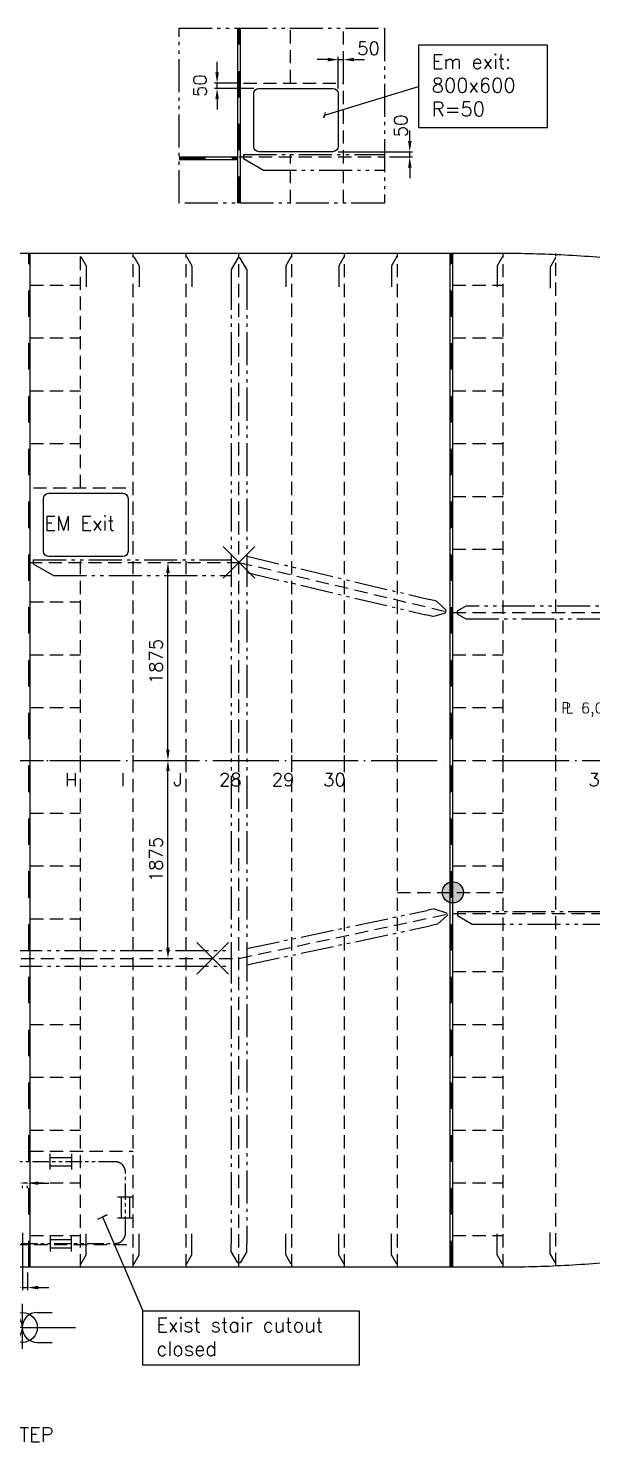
# Model space of a CAD drawing. Extents: x -86245 to 167090, y -69122 to 58950.
# Drawn here: x 19693 to 25026, y 14969 to 28353 of the extents above; entities that cross this region are included whole.
import ezdxf

# ---------------------------------------------------------------- set-up
doc = ezdxf.new("R2010")
doc.units = 0
doc.header["$LTSCALE"] = 250
for name, pattern in [('CENTER', [3, 2.5, -0.25, 0, -0.25]), ('DASHED', [0.75, 0.5, -0.25]), ('JERNB', [2, 1, -1]), ('PHANTOM', [2.1, 1.25, -0.2, 0.125, -0.2, 0.125, -0.2]), ('PHANTOM2', [1.25, 0.625, -0.125, 0.125, -0.125, 0.125, -0.125])]:
    doc.linetypes.add(name, pattern=pattern)
doc.layers.get('0').update_dxf_attribs({"linetype": 'CONTINUOUS'})
doc.layers.get('DEFPOINTS').update_dxf_attribs({"linetype": 'CONTINUOUS'})
for name, color, linetype in [('LASTLUKE', 1, 'CONTINUOUS'), ('S0CO1', 1, 'CONTINUOUS'), ('S0CO2', 2, 'CONTINUOUS'), ('S0CO5', 4, 'CONTINUOUS'), ('S0DA1', 1, 'DASHED'), ('S0DA2', 2, 'DASHED'), ('S0DA3', 3, 'DASHED'), ('S0PH1', 1, 'PHANTOM'), ('S0TX2', 2, 'CONTINUOUS'), ('U0CO1', 1, 'CONTINUOUS')]:
    doc.layers.add(name, color=color, linetype=linetype)
doc.styles.add('18', font='romans', dxfattribs={"height": 180})
doc.styles.add('ROMANS', font='romans.shx', dxfattribs={"height": 125})
doc.dimstyles.get("Standard").update_dxf_attribs({"dimscale": 50, "dimtxt": 125, "dimasz": 2, "dimexe": 0.5, "dimexo": 1, "dimgap": 1, "dimtad": 1, "dimdsep": 46, "dimtxsty": 'ROMANS', "dimcen": 1.5, "dimclrd": 1, "dimclre": 1, "dimclrt": 2, "dimazin": 2, "dimtfac": 1, "dimtmove": 2, "dimatfit": 3, "dimfxl": 1, "dimtvp": 100, "dimtolj": 1, "dimarcsym": 0})

# ---------------------------------------------------------------- blocks, each defined once
blk = doc.blocks.new('A$C1D7675B8')
at = {"layer": 'LASTLUKE', "color": 2}
for p, q in [((17500, -100), (17500, 50)), ((18000, -100), (18000, 50)), ((18500, -100), (18500, 50))]:
    blk.add_line(p, q, dxfattribs=at)
at = {"layer": 'S0TX2', "color": 1, "linetype": 'CENTER'}
for p, q in [((4500, 0), (21000, 0)), ((21500, 0), (30476, 0))]:
    blk.add_line(p, q, dxfattribs=at)
at = {"layer": 'S0TX2', "color": 2, "linetype": 'Continuous'}
for p, q in [((19000, -100), (19000, 50)), ((19500, -100), (19500, 50)), ((20000, -100), (20000, 50)), ((20500, -100), (20500, 50)), ((21000, -100), (21000, 50)), ((21500, -100), (21500, 50)), ((22000, -100), (22000, 50))]:
    blk.add_line(p, q, dxfattribs=at)
at = {"layer": 'S0CO1', "color": 3, "linetype": 'ByBlock', "style": 'ROMANS'}
for s, p in [('H', (17354, -245)), ('I', (17879, -245)), ('J', (18379, -245))]:
    blk.add_text(s, height=125, dxfattribs=at).set_placement(p)
at = {"layer": 'S0CO1', "color": 2, "linetype": 'ByBlock', "style": 'ROMANS'}
for s, p in [('28', (18811, -245)), ('29', (19311, -245)), ('30', (19797, -245)), ('35', (22308, -245))]:
    blk.add_text(s, height=125, dxfattribs=at).set_placement(p)
blk = doc.blocks.new('PLDIM2')
at = {"layer": 'S0TX2', "style": 'ROMANS'}
for s, p in [('P', (-19, 0)), ('L', (23, 0))]:
    blk.add_text(s, height=100, dxfattribs=at).set_placement(p)
blk.add_attdef('XX.X', (168, -1), '', height=100, dxfattribs=at)
blk = doc.blocks.new('snip')
at = {"color": 0, "linetype": 'ByBlock'}
for p, q in [((-75, -151), (-75, -221)), ((75, -151), (75, -221))]:
    blk.add_line(p, q, dxfattribs=at)
blk.add_lwpolyline([(75, -151), (13, -43), (-12, -43), (-75, -151)], dxfattribs=at)
blk = doc.blocks.new('SNIP-1')
at = {"color": 0, "linetype": 'PHANTOM'}
blk.add_lwpolyline([(0, 0), (0, -5), (87, -55), (287, -55)], dxfattribs=at)
blk = doc.blocks.new('*D205')
at = {"layer": 'DEFPOINTS', "color": 0, "transparency": 16777216}
for p in [(18180, 0), (18328, 0), (18180, -1875)]:
    blk.add_point(p, dxfattribs=at)
at = {"layer": 'S0TX2', "color": 1, "lineweight": -2, "transparency": 16777216}
for p, q in [((18230, 0), (18353, 0)), ((18328, -1775), (18328, -100)), ((18230, -1875), (18353, -1875))]:
    blk.add_line(p, q, dxfattribs=at)
at = {"layer": 'S0TX2', "color": 1, "transparency": 16777216}
for points in [[(18311, -100), (18344, -100), (18328, 0)], [(18311, -1775), (18344, -1775), (18328, -1875)]]:
    blk.add_solid(points, dxfattribs=at)
at = {"layer": 'S0TX2', "color": 2, "transparency": 16777216, "insert": (18215, -938), "char_height": 125, "attachment_point": 5, "rotation": 90, "style": 'ROMANS'}
blk.add_mtext('\\A1;1875', dxfattribs=at)
blk = doc.blocks.new('*D206')
at = {"layer": 'DEFPOINTS', "color": 0, "transparency": 16777216}
for p in [(18328, 1875), (18328, 1875), (18180, 0)]:
    blk.add_point(p, dxfattribs=at)
at = {"layer": 'S0TX2', "color": 1, "lineweight": -2, "transparency": 16777216}
for p, q in [((18378, 1875), (18353, 1875)), ((18328, 100), (18328, 1775)), ((18230, 0), (18353, 0))]:
    blk.add_line(p, q, dxfattribs=at)
at = {"layer": 'S0TX2', "color": 1, "transparency": 16777216}
for points in [[(18311, 1775), (18344, 1775), (18328, 1875)], [(18311, 100), (18344, 100), (18328, 0)]]:
    blk.add_solid(points, dxfattribs=at)
at = {"layer": 'S0TX2', "color": 2, "transparency": 16777216, "insert": (18215, 937), "char_height": 125, "attachment_point": 5, "rotation": 90, "style": 'ROMANS'}
blk.add_mtext('\\A1;1875', dxfattribs=at)
blk = doc.blocks.new('PILL-O')
at = {"layer": 'S0TX2'}
h = blk.add_hatch(color=256, dxfattribs=at)
h.paths.add_polyline_path([(1, -1), (0, -1), (0, -100, 0.198881), (71, -71)])
h.paths.add_polyline_path([(0, -1), (-70, -71, 0.196266), (0, -100)])
h.paths.add_polyline_path([(0, -1), (0, 0), (-71, 71, 0.198912), (-100, 0, 0.201592), (-70, -71)])
h.paths.add_polyline_path([(0, 100, 0.198881), (-71, 71), (0, 0)])
h.paths.add_polyline_path([(71, 70, 0.201624), (0, 100), (0, 0), (1, -1)])
h.paths.add_polyline_path([(71, 70), (1, -1), (71, -71, 0.198912), (100, 0, 0.196235)])
at = {"layer": 'S0CO2'}
blk.add_circle((0, 0), 100, dxfattribs=at)
blk = doc.blocks.new('PILL-U')
at = {"layer": 'S0CO2'}
for p, q in [((150, -150), (-150, 150)), ((-150, -150), (150, 150))]:
    blk.add_line(p, q, dxfattribs=at)
blk = doc.blocks.new('O-X')
at = {"layer": 'U0CO1'}
for p, q in [((-468, 472), (-940, 472)), ((0, -676), (0, 747)), ((468, 472), (940, 472)), ((0, 0), (-1679, 0)), ((0, 0), (1679, 0)), ((-468, -472), (-940, -472)), ((468, -472), (940, -472))]:
    blk.add_line(p, q, dxfattribs=at)
blk.add_circle((0, 0), 472, dxfattribs=at)
for centre, start, end in [((-468, 0), 270, 90), ((468, 0), 90, 270)]:
    blk.add_arc(centre, 472, start, end, dxfattribs=at)
blk = doc.blocks.new('ST10073')
at = {"layer": 'S0CO2'}
for p, q in [((1.49, 4), (-1.49, 4)), ((-0.79, 4), (-0.79, 0)), ((0.79, 4), (0.79, 0)), ((-1.49, 0), (1.49, 0))]:
    blk.add_line(p, q, dxfattribs=at)
blk = doc.blocks.new('A$C4438158B')
at = {"layer": 'S0CO2'}
blk.add_lwpolyline([(-44, -20), (44, 20), (0, 0), (383, -890), (2430, -890), (2430, -1405), (383, -1405), (383, -890)], dxfattribs=at)
at = {"layer": 'LASTLUKE', "color": 2, "insert": (509, -955), "char_height": 135, "attachment_point": 1, "style": '18'}
blk.add_mtext_dynamic_manual_height_columns('Exist stair cutout\\Pclosed', width=2296.28, gutter_width=500, heights=[0], dxfattribs=at)
blk = doc.blocks.new('*D150')
at = {"layer": 'DEFPOINTS', "color": 0, "transparency": 16777216}
for p in [(19637, 17421), (19637, 17418), (19687, 17421)]:
    blk.add_point(p, dxfattribs=at)
at = {"layer": 'S0CO1', "color": 1, "lineweight": -2, "transparency": 16777216}
for p, q in [((19537, 17418), (19437, 17418)), ((19687, 17418), (19637, 17418)), ((19787, 17418), (19887, 17418)), ((19637, 17371), (19637, 17393)), ((19687, 17371), (19687, 17393))]:
    blk.add_line(p, q, dxfattribs=at)
at = {"layer": 'S0CO1', "color": 1, "transparency": 16777216}
for points in [[(19537, 17434), (19537, 17401), (19637, 17418)], [(19787, 17434), (19787, 17401), (19687, 17418)]]:
    blk.add_solid(points, dxfattribs=at)
at = {"layer": 'S0CO1', "color": 2, "transparency": 16777216, "insert": (19386, 17509), "char_height": 125, "attachment_point": 5, "style": 'ROMANS'}
blk.add_mtext('\\A1;50', dxfattribs=at)
blk = doc.blocks.new('*D151')
at = {"layer": 'DEFPOINTS', "color": 0, "transparency": 16777216}
for p in [(19637, 16996), (19687, 16621), (19687, 16428)]:
    blk.add_point(p, dxfattribs=at)
at = {"layer": 'S0CO1', "color": 1, "lineweight": -2, "transparency": 16777216}
for p, q in [((19637, 16946), (19637, 16403)), ((19687, 16571), (19687, 16403)), ((19537, 16428), (19437, 16428)), ((19637, 16428), (19687, 16428)), ((19787, 16428), (19887, 16428))]:
    blk.add_line(p, q, dxfattribs=at)
at = {"layer": 'S0CO1', "color": 1, "transparency": 16777216}
for points in [[(19537, 16445), (19537, 16412), (19637, 16428)], [(19787, 16445), (19787, 16412), (19687, 16428)]]:
    blk.add_solid(points, dxfattribs=at)
at = {"layer": 'S0CO1', "color": 2, "transparency": 16777216, "insert": (19372, 16517), "char_height": 125, "attachment_point": 5, "style": 'ROMANS'}
blk.add_mtext('\\A1;50', dxfattribs=at)
blk = doc.blocks.new('*D170')
at = {"layer": 'DEFPOINTS', "color": 0, "transparency": 16777216}
for p in [(1557, 1358), (1557, 1136), (1507, 1036)]:
    blk.add_point(p, dxfattribs=at)
at = {"layer": 'S0CO1', "color": 1, "lineweight": -2, "transparency": 16777216}
for p, q in [((1407, 1358), (1307, 1358)), ((1507, 1086), (1507, 1383)), ((1507, 1358), (1557, 1358)), ((1557, 1186), (1557, 1383)), ((1657, 1358), (1757, 1358))]:
    blk.add_line(p, q, dxfattribs=at)
at = {"layer": 'S0CO1', "color": 1, "transparency": 16777216}
for points in [[(1407, 1375), (1407, 1341), (1507, 1358)], [(1657, 1375), (1657, 1341), (1557, 1358)]]:
    blk.add_solid(points, dxfattribs=at)
at = {"layer": 'S0CO1', "color": 2, "transparency": 16777216, "insert": (1793, 1465), "char_height": 125, "attachment_point": 5, "style": 'ROMANS'}
blk.add_mtext('\\A1;50', dxfattribs=at)
blk = doc.blocks.new('*D171')
at = {"color": 1, "lineweight": -2, "transparency": 16777216}
for p, q in [((2184, 586), (2184, 686)), ((1507, 486), (2209, 486)), ((1993, 436), (2209, 436)), ((2184, 436), (2184, 486)), ((2184, 336), (2184, 236))]:
    blk.add_line(p, q, dxfattribs=at)
at = {"color": 1, "transparency": 16777216}
for points in [[(2168, 586), (2201, 586), (2184, 486)], [(2168, 336), (2201, 336), (2184, 436)]]:
    blk.add_solid(points, dxfattribs=at)
at = {"layer": 'DEFPOINTS', "color": 0, "transparency": 16777216}
for p in [(1457, 486), (1943, 436), (2184, 486)]:
    blk.add_point(p, dxfattribs=at)
at = {"color": 2, "transparency": 16777216, "insert": (2100, 730), "char_height": 125, "attachment_point": 5, "rotation": 90, "style": 'ROMANS'}
blk.add_mtext('\\A1;50', dxfattribs=at)
blk = doc.blocks.new('*D172')
at = {"color": 1, "lineweight": -2, "transparency": 16777216}
for p, q in [((360, 1236), (360, 1336)), ((561, 1136), (335, 1136)), ((707, 1086), (335, 1086)), ((360, 1086), (360, 1136)), ((360, 986), (360, 886))]:
    blk.add_line(p, q, dxfattribs=at)
at = {"color": 1, "transparency": 16777216}
for points in [[(344, 1236), (377, 1236), (360, 1136)], [(344, 986), (377, 986), (360, 1086)]]:
    blk.add_solid(points, dxfattribs=at)
at = {"layer": 'DEFPOINTS', "color": 0, "transparency": 16777216}
for p in [(360, 1136), (611, 1136), (757, 1086)]:
    blk.add_point(p, dxfattribs=at)
at = {"color": 2, "transparency": 16777216, "insert": (198, 1111), "char_height": 125, "attachment_point": 5, "rotation": 90, "style": 'ROMANS'}
blk.add_mtext('\\A1;50', dxfattribs=at)
blk = doc.blocks.new('A$C404861FC')
at = {"layer": 'S0CO1', "color": 3, "linetype": 'JERNB'}
blk.add_line((17012, -4800), (17012, 4800), dxfattribs=at)
at = {"layer": 'S0CO1'}
blk.add_line((17024, -4800), (17024, 4800), dxfattribs=at)
at = {"layer": 'S0CO1', "color": 8}
for p, q in [((21000, -4800), (21000, 4800)), ((21024, -4800), (21024, 4800))]:
    blk.add_line(p, q, dxfattribs=at)
at = {"layer": 'S0CO1', "color": 8, "linetype": 'JERNB'}
blk.add_line((21012, -4800), (21012, 4800), dxfattribs=at)
at = {"layer": 'S0CO2'}
blk.add_lwpolyline([(17150, 1980), (17150, 2480, -0.414213562), (17200, 2530), (17900, 2530, -0.414213562), (17950, 2480), (17950, 1980, -0.414213562), (17900, 1930), (17200, 1930, -0.414213562)], format="xyb", close=True, dxfattribs=at)
at = {"layer": 'S0CO5', "color": 8, "flags": 128}
for points in [[(22688.238, 4740.396, 0.009377), (22085.639, 4783.896, 0.013328), (21481.682, 4800), (14250, 4800)], [(22688.238, -4740.396, -0.009377), (22085.639, -4783.896, -0.013328), (21481.682, -4800), (15250, -4800)]]:
    blk.add_lwpolyline(points, format="xyb", dxfattribs=at)
at = {"layer": 'S0DA1', "color": 8}
for p, q in [((17500, 2580), (17500, 4800)), ((18000, -4800), (18000, 4800)), ((18500, -4800), (18500, 4800)), ((19500, -4800), (19500, 4800)), ((20000, -4800), (20000, 4800)), ((20500, -4800), (20500, 4800)), ((21500, -4799.985), (21500, 4800)), ((22000, -4788.142), (22000, 4800)), ((17024, 4500), (17500, 4500)), ((21024, 4500), (21500, 4500)), ((17024, 4000), (17500, 4000)), ((21024, 4000), (21500, 4000)), ((17024, 3500), (17500, 3500)), ((21024, 3500), (21500, 3500)), ((17024, 3000), (17500, 3000)), ((21024, 3000), (21500, 3000)), ((21024, 2500), (21500, 2500)), ((17500, -4800), (17500, 1900)), ((21024, 2000), (21500, 2000)), ((17024, 1500), (17500, 1500)), ((17024, 1000), (17500, 1000)), ((21024, 1000), (21500, 1000)), ((17024, 500), (17500, 500)), ((21024, 500), (21500, 500)), ((17024, 0), (17500, 0)), ((21024, 0), (21500, 0)), ((17024, -500), (17500, -500)), ((21024, -500), (21500, -500)), ((17024, -1000), (17500, -1000)), ((21024, -1000), (21500, -1000)), ((20500, -1250), (21500, -1250)), ((17024, -1500), (17500, -1500)), ((21024, -2000), (21500, -2000)), ((17024, -2500), (17500, -2500)), ((21024, -2500), (21500, -2500)), ((17024, -3000), (17500, -3000)), ((21024, -3000), (21500, -3000)), ((17024, -3500), (17500, -3500)), ((21024, -3500), (21500, -3500)), ((17024, -3700), (18000, -3700)), ((17024, -4000), (17500, -4000)), ((21024, -4000), (21500, -4000)), ((17024, -4500), (17500, -4500)), ((21024, -4500), (21500, -4500)), ((16500, -4583.358), (18000, -4583.358))]:
    blk.add_line(p, q, dxfattribs=at)
at = {"layer": 'S0DA2'}
blk.add_line((17054, 2580), (18000, 2580), dxfattribs=at)
at = {"layer": 'S0DA3', "color": 8}
for p, q in [((19000, -4800), (19000, 4800)), ((17012, 1875), (19000, 1875)), ((19000, 1875), (21000, 1400)), ((21024, 1400), (23500, 1400)), ((19000, -1875), (21000, -1450)), ((21024, -1450), (30476, -1450)), ((15250, -1875), (19000, -1875))]:
    blk.add_line(p, q, dxfattribs=at)
at = {"layer": 'S0PH1', "color": 8}
for p, q in [((18925, 4579.302), (18925, -1800)), ((19075, 4579.302), (19075, -1800)), ((17053.155, 1900), (18925, 1900)), ((19075, 1934.274), (20802.606, 1523.967)), ((19075, 1780.101), (20767.945, 1378.027)), ((19075, -1782.388), (20779.268, -1420.231)), ((21067.644, -1429.903), (30434.318, -1429.903)), ((19075, -1935.737), (20810.447, -1566.955)), ((21206.208, -1549.903), (30295.754, -1549.903)), ((15250, -1800), (18925, -1800)), ((18925, -1800), (18925, -4579.302)), ((19075, -1782.388), (19075, -4579.302)), ((15250, -1950), (18925, -1950))]:
    blk.add_line(p, q, dxfattribs=at)
for points in [[(17053.155, 1900), (17053.155, 1860), (17243.681, 1750)], [(17243.681, 1750), (18925, 1750)], [(23375.065, 1460), (21148.935, 1460), (21066.663, 1412.5), (21066.663, 1387.5), (21148.935, 1340), (23375.065, 1340)], [(21067.644, -1429.903), (21067.644, -1469.903), (21206.208, -1549.903)]]:
    blk.add_lwpolyline(points, dxfattribs=at)
at = {"layer": 'S0PH1', "color": 8, "linetype": 'PHANTOM2'}
blk.add_lwpolyline([(16625.873, -4575), (17825.873, -4575, 0.414213562), (17925.873, -4475), (17925.873, -3900, 0.414213562), (17825.873, -3800), (16625.873, -3800, 0.414213562), (16525.873, -3900), (16525.873, -4475, 0.414213562)], format="xyb", close=True, dxfattribs=at)
at = {"layer": 'S0CO1', "color": 8, "xscale": -1}
for name, p, rotation in [('SNIP-1', (17500, 4769.985), 90), ('SNIP-1', (18000, 4769.985), 90), ('SNIP-1', (18500, 4769.985), 90), ('snip', (21010.735, -1447.719), 281.9968993079236), ('SNIP-1', (19500, -4769.985), 270), ('SNIP-1', (20000, -4769.985), 270), ('SNIP-1', (20500, -4769.985), 270), ('SNIP-1', (21500, -4769.985), 270), ('SNIP-1', (22000, -4758.127), 270), ('snip', (19000, -4800), 180)]:
    blk.add_blockref(name, p, dxfattribs=dict(at, rotation=rotation))
at = {"layer": 'S0CO1', "color": 8}
for name, p in [('snip', (19000, 4800)), ('PILL-U', (19000, 1875)), ('PILL-O', (21024, -1250)), ('PILL-U', (18750, -1875))]:
    blk.add_blockref(name, p, dxfattribs=at)
for name, p, rotation in [('SNIP-1', (19500, 4769.985), 270), ('SNIP-1', (20000, 4769.985), 270), ('SNIP-1', (20500, 4769.985), 270), ('SNIP-1', (21500, 4769.985), 270), ('SNIP-1', (22000, 4758.127), 270), ('snip', (21000, 1400), 256.6397815552355), ('SNIP-1', (17500, -4769.985), 90), ('SNIP-1', (18000, -4769.985), 90), ('SNIP-1', (18500, -4769.985), 90)]:
    blk.add_blockref(name, p, dxfattribs=dict(at, rotation=rotation))
blk.add_blockref('PLDIM2', (22070.331, 447.059), dxfattribs=at).add_auto_attribs({'XX.X': '6,0'})
at = {"layer": 'S0CO1', "color": 8, "yscale": 50, "zscale": 50}
for p, xscale, rotation in [((17414.728, -3800), -50, 90), ((17414.728, -4575), 50, 90.00000000000003)]:
    blk.add_blockref('ST10073', p, dxfattribs=dict(at, xscale=xscale, rotation=rotation))
at = {"layer": 'S0CO1', "color": 8, "xscale": -50, "yscale": 50, "zscale": 50}
blk.add_blockref('ST10073', (17925.873, -4333.711), dxfattribs=at)
at = {"layer": 'S0CO1', "xscale": 0.3, "yscale": 0.3, "zscale": 0.3}
blk.add_blockref('O-X', (16949.999, -5369.441), dxfattribs=at)
at = {"layer": 'S0CO1', "style": '18'}
blk.add_text('EM Exit', height=135, dxfattribs=at).set_placement((17159.177, 2177.123))
at = {"layer": 'S0TX2', "color": 8}
for base, p1, p2, picture, middle in [((18327.708, 1875), (18179.545, 0), (18327.708, 1875), '*D206', (18215.208, 937.5)), ((18327.708, 0), (18179.545, -1875), (18179.545, 0), '*D205', (18215.208, -937.5))]:
    dim = blk.add_linear_dim(base=base, p1=p1, p2=p2, angle=90, dimstyle='STANDARD', dxfattribs=at)
    dim.commit()
    dim.dimension.update_dxf_attribs({"geometry": picture, "text_midpoint": middle})
blk = doc.blocks.new('A$C46474FA5')
at = {"layer": 'S0CO1'}
for p, q in [((556.561, 0), (556.561, 1654.772)), ((580.561, 0), (580.561, 1654.772)), ((0, 435.921), (556.561, 435.921)), ((0, 411.921), (556.561, 411.921))]:
    blk.add_line(p, q, dxfattribs=at)
at = {"layer": 'S0CO1', "color": 3, "linetype": 'JERNB'}
for p, q in [((568.561, 0), (568.561, 1654.772)), ((0, 423.921), (556.561, 423.921))]:
    blk.add_line(p, q, dxfattribs=at)
at = {"layer": 'S0CO1'}
blk.add_lwpolyline([(1382.216, 858.531), (1370.182, 805.612), (1376.199, 832.071), (2266.672, 1104.527), (2266.672, 715.74), (3488.227, 715.74), (3488.227, 1493.313), (2266.672, 1493.313), (2266.672, 1104.527)], dxfattribs=at)
at = {"layer": 'S0CO2'}
blk.add_lwpolyline([(706.561, 535.921), (706.561, 1035.921, -0.414213562), (756.561, 1085.921), (1456.561, 1085.921, -0.414213562), (1506.561, 1035.921), (1506.561, 535.921, -0.414213562), (1456.561, 485.921), (756.561, 485.921, -0.414213562)], format="xyb", close=True, dxfattribs=at)
at = {"layer": 'S0DA1', "color": 8}
for p, q in [((1056.561, 1135.921), (1056.561, 1654.772)), ((1556.561, 0), (1556.561, 1654.772)), ((1056.561, 0), (1056.561, 460.921))]:
    blk.add_line(p, q, dxfattribs=at)
at = {"layer": 'S0DA2'}
blk.add_line((610.561, 1135.921), (1556.561, 1135.921), dxfattribs=at)
at = {"layer": 'S0DA3', "color": 8}
blk.add_line((568.561, 435.921), (1943.284, 435.921), dxfattribs=at)
at = {"layer": 'S0PH1', "color": 8}
blk.add_line((609.716, 460.921), (1943.284, 460.921), dxfattribs=at)
at = {"layer": 'S0PH1'}
blk.add_lwpolyline([(1943.284, 0), (0, 0), (0, 1654.772), (1943.284, 1654.772)], close=True, dxfattribs=at)
at = {"layer": 'S0PH1', "color": 8}
for points in [[(609.716, 460.921), (609.716, 420.921), (800.242, 310.921)], [(800.242, 310.921), (1943.284, 310.921)]]:
    blk.add_lwpolyline(points, dxfattribs=at)
at = {"layer": 'LASTLUKE', "color": 2, "insert": (2392.759, 1406.881), "char_height": 135, "attachment_point": 1, "style": '18'}
blk.add_mtext_dynamic_manual_height_columns('Em exit:\\P800x600\\PR=50', width=2296.28369, gutter_width=500, heights=[0], dxfattribs=at)
dim = blk.add_linear_dim(base=(360.262, 1135.921), p1=(756.561, 1085.921), p2=(610.561, 1135.921), angle=90, dimstyle='STANDARD')
dim.commit()
dim.dimension.update_dxf_attribs({"geometry": '*D172', "text_midpoint": (197.762, 1110.921)})
dim = blk.add_linear_dim(base=(2184.283, 485.921), p1=(1943.284, 435.921), p2=(1456.561, 485.921), angle=90, dimstyle='STANDARD')
dim.commit()
dim.dimension.update_dxf_attribs({"geometry": '*D171', "text_midpoint": (2100.094, 729.722), "dimtype": 160})
at = {"layer": 'S0CO1'}
dim = blk.add_linear_dim(base=(1556.561, 1358.075), p1=(1506.561, 1035.921), p2=(1556.561, 1135.921), dimstyle='STANDARD', dxfattribs=at)
dim.commit()
dim.dimension.update_dxf_attribs({"geometry": '*D170', "text_midpoint": (1793.111, 1464.57), "dimtype": 160})

msp = doc.modelspace()

# ---------------------------------------------------------------- block references
at = {"layer": 'S0CO1'}
for name, p in [('A$C46474FA5', (21119.99, 26698.49)), ('A$C404861FC', (2687.057, 21420.773))]:
    msp.add_blockref(name, p, dxfattribs=at)
at = {"layer": 'S0CO1', "linetype": 'ByBlock'}
msp.add_blockref('A$C1D7675B8', (2687.057, 21420.773), dxfattribs=at)
at = {"layer": 'S0CO2'}
msp.add_blockref('A$C4438158B', (20395.592, 17097.544), dxfattribs=at)

# ---------------------------------------------------------------- texts
at = {"layer": 'LASTLUKE', "color": 2, "insert": (19492.781, 15103.98), "char_height": 135, "attachment_point": 1, "style": '18'}
msp.add_mtext_dynamic_manual_height_columns('STEP', width=2296.28369, gutter_width=500, heights=[0], dxfattribs=at)

# ---------------------------------------------------------------- dimensions: what is measured, and where the dimension line sits
at = {"layer": 'S0CO1'}
for base, p1, p2, picture, middle in [((19637.057, 17417.54), (19687.057, 17420.773), (19637.057, 17420.773), '*D150', (19385.855, 17509.242)), ((19687.057, 16428.278), (19637.057, 16995.773), (19687.057, 16620.773), '*D151', (19371.953, 16517.201))]:
    dim = msp.add_linear_dim(base=base, p1=p1, p2=p2, dimstyle='STANDARD', dxfattribs=at)
    dim.commit()
    dim.dimension.update_dxf_attribs({"geometry": picture, "text_midpoint": middle, "dimtype": 160})

doc.saveas('drawing.dxf')
